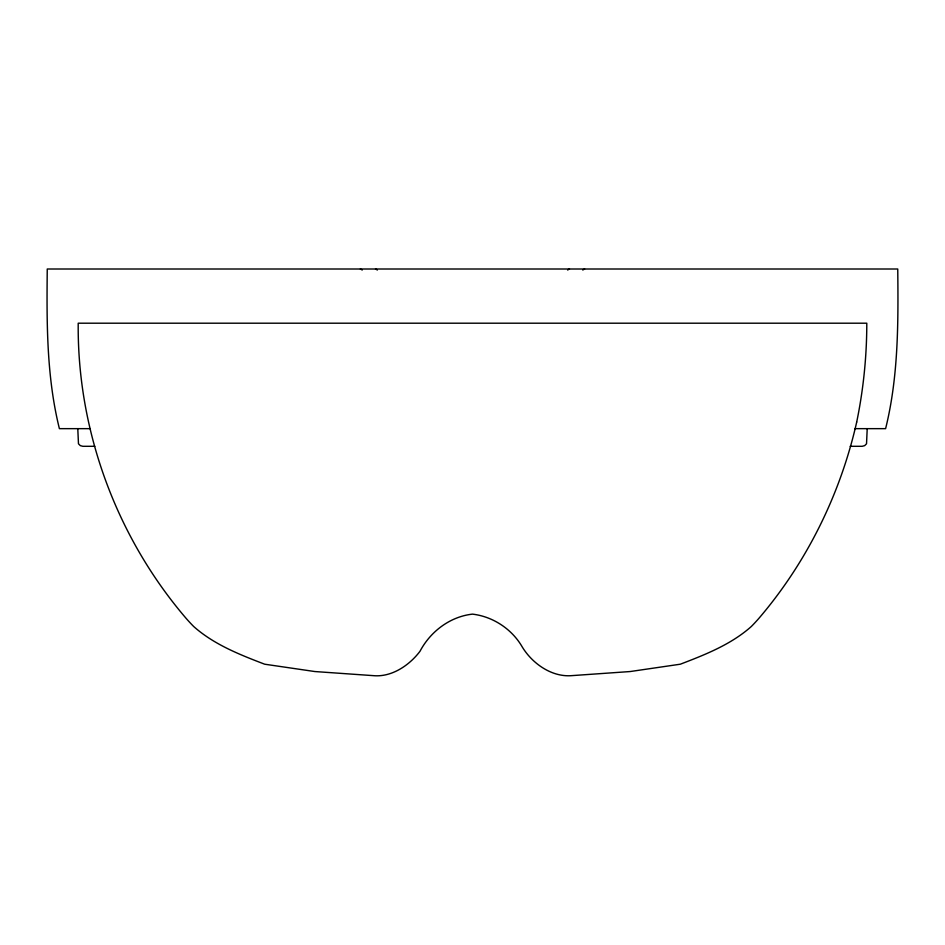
<?xml version="1.0" encoding="UTF-8"?>
<svg xmlns="http://www.w3.org/2000/svg" width="945" height="945" viewBox="0 0 945 945"><rect width="100%" height="100%" fill="white"/><g stroke="black" fill="none" stroke-linecap="round" stroke-linejoin="round"><path stroke-width="1.42" d="M90.224 428.652L59.393 428.652C46.47 376.488 46.683 322.387 47.25 269.006L897.75 269.006C898.317 322.387 898.53 376.488 885.607 428.652L854.776 428.652M94.807 446.3L82.841 446.3L80.313 445.627L78.47 443.784L77.785 428.652M850.193 446.3L862.159 446.3L864.687 445.627L866.53 443.784L867.215 428.652M567.614 270.022A36.205 33.158 90 0 1 569.481 269.006M582.758 270.022A36.205 33.158 -90 0 1 584.636 269.006M360.364 269.006A36.205 33.158 90 0 1 362.242 270.022M375.519 269.006A36.205 33.158 90 0 1 377.386 270.022M856.69 422.084C840.412 494.129 806.806 562.381 758.74 618.526A42.938 9.367 -50.4 0 1 751.31 626.511C731.087 644.502 705.277 654.649 680.317 664.205L630.173 671.541L571.902 675.628C551.939 677.364 532.496 663.733 522.325 647.089C512.025 629.146 493.054 616.565 472.5 614.132C450.044 616.601 430.424 631.543 419.993 651.282C409.232 665.516 391.454 677.459 373.098 675.628L314.827 671.541L264.683 664.205C239.723 654.649 213.913 644.502 193.69 626.511A42.938 9.367 50.4 0 1 186.26 618.526C116.459 537.162 77.159 430.495 78.211 323.202L866.789 323.202A470.48 451.887 90 0 1 856.69 422.084"/></g></svg>
